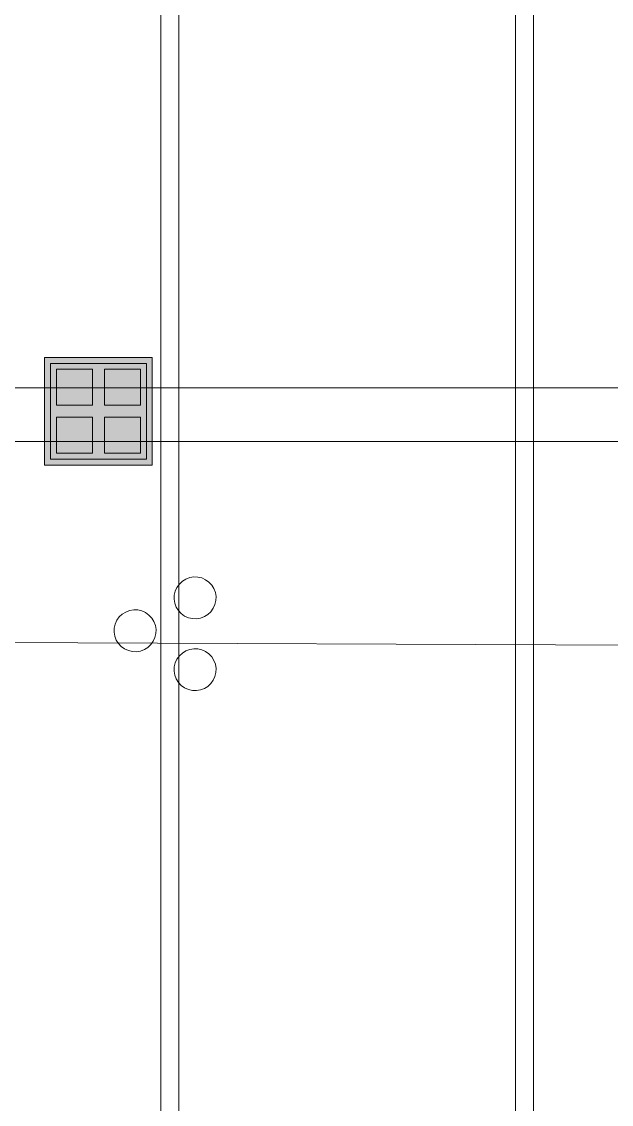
# Model space of a CAD drawing. Header units: inches. Extents: x -10671 to 1761, y -674 to 7170.
# Drawn here: x -7963.9 to -7767.1, y 5906.8 to 6268.4 of the extents above; entities that cross this region are included whole.
import ezdxf

# ---------------------------------------------------------------- set-up
doc = ezdxf.new("R2010")
doc.units = ezdxf.units.IN
doc.header["$LTSCALE"] = 19.2
doc.header["$MEASUREMENT"] = 0
for name, color, linetype, lineweight, true_color in [('DWG-bldg-utility box', 3, 'Continuous', 18, 0x00ff00), ('Venue-Rigging Steel-High', 7, 'Continuous', 5, 0x800000), ('Venue-Rigging Steel-Low', 7, 'Continuous', 5, 0x0000dd)]:
    doc.layers.add(name, color=color, linetype=linetype, lineweight=lineweight, true_color=true_color)
for name, color, linetype, lineweight in [('Venue-Ceiling-Lights', 7, 'Continuous', 5), ('Venue-Ceiling-Lights Circuits', 7, 'Continuous', 5), ('Venue-Floor Pockets', 7, 'Continuous', 5)]:
    doc.layers.add(name, color=color, linetype=linetype, lineweight=lineweight)

# ---------------------------------------------------------------- blocks, each defined once
blk = doc.blocks.new('FLOORBOX')
at = {"layer": 'Venue-Floor Pockets', "linetype": 'Continuous', "lineweight": 0, "true_color": 0xaaaaaa}
blk.add_hatch(color=253, dxfattribs=at).paths.add_polyline_path([(-18, 18), (18, 18), (18, -18), (-18, -18)])
at = {"layer": 'Venue-Floor Pockets', "linetype": 'Continuous', "lineweight": 0, "true_color": 0xbbbbbb}
blk.add_hatch(color=9, dxfattribs=at).paths.add_polyline_path([(-16, 16), (16, 16), (16, -16), (-16, -16)])
at = {"layer": 'Venue-Floor Pockets', "linetype": 'Continuous', "lineweight": 0, "true_color": 0xdddddd}
for points in [[(-14, 14), (-2, 14), (-2, 2), (-14, 2)], [(2, 14), (14, 14), (14, 2), (2, 2)], [(-14, -2), (-2, -2), (-2, -14), (-14, -14)], [(2, -2), (14, -2), (14, -14), (2, -14)]]:
    blk.add_hatch(color=254, dxfattribs=at).paths.add_polyline_path(points)
at = {"layer": 'Venue-Floor Pockets', "color": 7, "linetype": 'Continuous', "lineweight": 5, "flags": 128}
for points in [[(-18, 18), (18, 18), (18, -18), (-18, -18)], [(-16, 16), (16, 16), (16, -16), (-16, -16)], [(-14, 14), (-2, 14), (-2, 2), (-14, 2)], [(2, 14), (14, 14), (14, 2), (2, 2)], [(-14, -2), (-2, -2), (-2, -14), (-14, -14)], [(2, -2), (14, -2), (14, -14), (2, -14)]]:
    blk.add_lwpolyline(points, close=True, dxfattribs=at)
blk = doc.blocks.new('Group-1316-1')
at = {"layer": 'Venue-Ceiling-Lights', "color": 12, "linetype": 'Continuous', "lineweight": 5, "true_color": 0xdd0000}
for points, invisible_edges in [([(-7912.96, 6075.51, 372.05), (-7910.24, 6081.52, 372.05), (-7906.44, 6082.95, 372.05), (-7912.96, 6075.51, 372.05)], 15), ([(-7905.52, 6068.98, 372.05), (-7912.96, 6075.51, 372.05), (-7906.44, 6082.95, 372.05), (-7905.52, 6068.98, 372.05)], 15), ([(-7906.44, 6082.95, 360.05), (-7910.24, 6081.52, 360.05), (-7912.96, 6075.51, 360.05), (-7906.44, 6082.95, 360.05)], 15), ([(-7898.99, 6076.42, 360.05), (-7906.44, 6082.95, 360.05), (-7912.96, 6075.51, 360.05), (-7898.99, 6076.42, 360.05)], 15), ([(-7910.24, 6081.52, 372.05), (-7909.08, 6082.24, 372.05), (-7906.44, 6082.95, 372.05), (-7910.24, 6081.52, 372.05)], 14), ([(-7906.44, 6082.95, 360.05), (-7909.08, 6082.24, 360.05), (-7910.24, 6081.52, 360.05), (-7906.44, 6082.95, 360.05)], 13), ([(-7909.08, 6082.24, 372.05), (-7907.79, 6082.73, 372.05), (-7906.44, 6082.95, 372.05), (-7909.08, 6082.24, 372.05)], 12), ([(-7906.44, 6082.95, 360.05), (-7907.79, 6082.73, 360.05), (-7909.08, 6082.24, 360.05), (-7906.44, 6082.95, 360.05)], 12), ([(-7906.44, 6082.95, 372.05), (-7905.07, 6082.91, 372.05), (-7902.48, 6082.03, 372.05), (-7906.44, 6082.95, 372.05)], 14), ([(-7906.44, 6082.95, 372.05), (-7902.48, 6082.03, 372.05), (-7900.43, 6080.23, 372.05), (-7906.44, 6082.95, 372.05)], 15), ([(-7906.44, 6082.95, 372.05), (-7900.43, 6080.23, 372.05), (-7898.99, 6076.42, 372.05), (-7906.44, 6082.95, 372.05)], 15), ([(-7906.44, 6082.95, 372.05), (-7898.99, 6076.42, 372.05), (-7905.52, 6068.98, 372.05), (-7906.44, 6082.95, 372.05)], 15), ([(-7902.48, 6082.03, 360.05), (-7905.07, 6082.91, 360.05), (-7906.44, 6082.95, 360.05), (-7902.48, 6082.03, 360.05)], 13), ([(-7900.43, 6080.23, 360.05), (-7902.48, 6082.03, 360.05), (-7906.44, 6082.95, 360.05), (-7900.43, 6080.23, 360.05)], 15), ([(-7898.99, 6076.42, 360.05), (-7900.43, 6080.23, 360.05), (-7906.44, 6082.95, 360.05), (-7898.99, 6076.42, 360.05)], 15), ([(-7905.07, 6082.91, 372.05), (-7903.73, 6082.6, 372.05), (-7902.48, 6082.03, 372.05), (-7905.07, 6082.91, 372.05)], 12), ([(-7902.48, 6082.03, 360.05), (-7903.73, 6082.6, 360.05), (-7905.07, 6082.91, 360.05), (-7902.48, 6082.03, 360.05)], 12), ([(-7912.96, 6075.51, 372.05), (-7912.04, 6079.47, 372.05), (-7910.24, 6081.52, 372.05), (-7912.96, 6075.51, 372.05)], 15), ([(-7910.24, 6081.52, 360.05), (-7912.04, 6079.47, 360.05), (-7912.96, 6075.51, 360.05), (-7910.24, 6081.52, 360.05)], 15), ([(-7912.96, 6075.51, 372.05), (-7912.92, 6076.88, 372.05), (-7912.04, 6079.47, 372.05), (-7912.96, 6075.51, 372.05)], 14), ([(-7912.04, 6079.47, 360.05), (-7912.92, 6076.88, 360.05), (-7912.96, 6075.51, 360.05), (-7912.04, 6079.47, 360.05)], 13), ([(-7912.92, 6076.88, 372.05), (-7912.61, 6078.22, 372.05), (-7912.04, 6079.47, 372.05), (-7912.92, 6076.88, 372.05)], 12), ([(-7912.04, 6079.47, 360.05), (-7912.61, 6078.22, 360.05), (-7912.92, 6076.88, 360.05), (-7912.04, 6079.47, 360.05)], 12), ([(-7912.04, 6079.47, 372.05), (-7911.24, 6080.58, 372.05), (-7910.24, 6081.52, 372.05), (-7912.04, 6079.47, 372.05)], 12), ([(-7910.24, 6081.52, 360.05), (-7911.24, 6080.58, 360.05), (-7912.04, 6079.47, 360.05), (-7910.24, 6081.52, 360.05)], 12), ([(-7902.48, 6082.03, 372.05), (-7901.36, 6081.23, 372.05), (-7900.43, 6080.23, 372.05), (-7902.48, 6082.03, 372.05)], 12), ([(-7900.43, 6080.23, 360.05), (-7901.36, 6081.23, 360.05), (-7902.48, 6082.03, 360.05), (-7900.43, 6080.23, 360.05)], 12), ([(-7900.43, 6080.23, 372.05), (-7899.7, 6079.06, 372.05), (-7898.99, 6076.42, 372.05), (-7900.43, 6080.23, 372.05)], 14), ([(-7898.99, 6076.42, 360.05), (-7899.7, 6079.06, 360.05), (-7900.43, 6080.23, 360.05), (-7898.99, 6076.42, 360.05)], 13), ([(-7899.7, 6079.06, 372.05), (-7899.22, 6077.78, 372.05), (-7898.99, 6076.42, 372.05), (-7899.7, 6079.06, 372.05)], 12), ([(-7898.99, 6076.42, 360.05), (-7899.22, 6077.78, 360.05), (-7899.7, 6079.06, 360.05), (-7898.99, 6076.42, 360.05)], 12), ([(-7912.96, 6075.51, 360.05), (-7905.52, 6068.98, 360.05), (-7898.99, 6076.42, 360.05), (-7912.96, 6075.51, 360.05)], 15), ([(-7912.26, 6072.87, 372.05), (-7912.74, 6074.15, 372.05), (-7912.96, 6075.51, 372.05), (-7912.26, 6072.87, 372.05)], 12), ([(-7911.53, 6071.71, 372.05), (-7912.26, 6072.87, 372.05), (-7912.96, 6075.51, 372.05), (-7911.53, 6071.71, 372.05)], 14), ([(-7905.52, 6068.98, 372.05), (-7911.53, 6071.71, 372.05), (-7912.96, 6075.51, 372.05), (-7905.52, 6068.98, 372.05)], 15), ([(-7912.96, 6075.51, 360.05), (-7912.74, 6074.15, 360.05), (-7912.26, 6072.87, 360.05), (-7912.96, 6075.51, 360.05)], 12), ([(-7912.96, 6075.51, 360.05), (-7912.26, 6072.87, 360.05), (-7911.53, 6071.71, 360.05), (-7912.96, 6075.51, 360.05)], 13), ([(-7912.96, 6075.51, 360.05), (-7911.53, 6071.71, 360.05), (-7905.52, 6068.98, 360.05), (-7912.96, 6075.51, 360.05)], 15), ([(-7898.99, 6076.42, 372.05), (-7901.72, 6070.41, 372.05), (-7905.52, 6068.98, 372.05), (-7898.99, 6076.42, 372.05)], 15), ([(-7905.52, 6068.98, 360.05), (-7901.72, 6070.41, 360.05), (-7898.99, 6076.42, 360.05), (-7905.52, 6068.98, 360.05)], 15), ([(-7898.99, 6076.42, 372.05), (-7899.92, 6072.47, 372.05), (-7901.72, 6070.41, 372.05), (-7898.99, 6076.42, 372.05)], 15), ([(-7901.72, 6070.41, 360.05), (-7899.92, 6072.47, 360.05), (-7898.99, 6076.42, 360.05), (-7901.72, 6070.41, 360.05)], 15), ([(-7898.99, 6076.42, 372.05), (-7899.04, 6075.05, 372.05), (-7899.92, 6072.47, 372.05), (-7898.99, 6076.42, 372.05)], 14), ([(-7899.92, 6072.47, 360.05), (-7899.04, 6075.05, 360.05), (-7898.99, 6076.42, 360.05), (-7899.92, 6072.47, 360.05)], 13), ([(-7899.04, 6075.05, 372.05), (-7899.35, 6073.72, 372.05), (-7899.92, 6072.47, 372.05), (-7899.04, 6075.05, 372.05)], 12), ([(-7899.92, 6072.47, 360.05), (-7899.35, 6073.72, 360.05), (-7899.04, 6075.05, 360.05), (-7899.92, 6072.47, 360.05)], 12), ([(-7933, 6064.51, 372.05), (-7930.28, 6070.52, 372.05), (-7926.47, 6071.95, 372.05), (-7933, 6064.51, 372.05)], 15), ([(-7925.56, 6057.98, 372.05), (-7933, 6064.51, 372.05), (-7926.47, 6071.95, 372.05), (-7925.56, 6057.98, 372.05)], 15), ([(-7926.47, 6071.95, 360.05), (-7930.28, 6070.52, 360.05), (-7933, 6064.51, 360.05), (-7926.47, 6071.95, 360.05)], 15), ([(-7919.03, 6065.42, 360.05), (-7926.47, 6071.95, 360.05), (-7933, 6064.51, 360.05), (-7919.03, 6065.42, 360.05)], 15), ([(-7930.28, 6070.52, 372.05), (-7929.11, 6071.24, 372.05), (-7926.47, 6071.95, 372.05), (-7930.28, 6070.52, 372.05)], 14), ([(-7926.47, 6071.95, 360.05), (-7929.11, 6071.24, 360.05), (-7930.28, 6070.52, 360.05), (-7926.47, 6071.95, 360.05)], 13), ([(-7929.11, 6071.24, 372.05), (-7927.83, 6071.73, 372.05), (-7926.47, 6071.95, 372.05), (-7929.11, 6071.24, 372.05)], 12), ([(-7926.47, 6071.95, 360.05), (-7927.83, 6071.73, 360.05), (-7929.11, 6071.24, 360.05), (-7926.47, 6071.95, 360.05)], 12), ([(-7926.47, 6071.95, 372.05), (-7925.1, 6071.91, 372.05), (-7922.51, 6071.03, 372.05), (-7926.47, 6071.95, 372.05)], 14), ([(-7926.47, 6071.95, 372.05), (-7922.51, 6071.03, 372.05), (-7920.46, 6069.23, 372.05), (-7926.47, 6071.95, 372.05)], 15), ([(-7926.47, 6071.95, 372.05), (-7920.46, 6069.23, 372.05), (-7919.03, 6065.42, 372.05), (-7926.47, 6071.95, 372.05)], 15), ([(-7926.47, 6071.95, 372.05), (-7919.03, 6065.42, 372.05), (-7925.56, 6057.98, 372.05), (-7926.47, 6071.95, 372.05)], 15), ([(-7922.51, 6071.03, 360.05), (-7925.1, 6071.91, 360.05), (-7926.47, 6071.95, 360.05), (-7922.51, 6071.03, 360.05)], 13), ([(-7920.46, 6069.23, 360.05), (-7922.51, 6071.03, 360.05), (-7926.47, 6071.95, 360.05), (-7920.46, 6069.23, 360.05)], 15), ([(-7919.03, 6065.42, 360.05), (-7920.46, 6069.23, 360.05), (-7926.47, 6071.95, 360.05), (-7919.03, 6065.42, 360.05)], 15), ([(-7925.1, 6071.91, 372.05), (-7923.76, 6071.6, 372.05), (-7922.51, 6071.03, 372.05), (-7925.1, 6071.91, 372.05)], 12), ([(-7922.51, 6071.03, 360.05), (-7923.76, 6071.6, 360.05), (-7925.1, 6071.91, 360.05), (-7922.51, 6071.03, 360.05)], 12), ([(-7909.48, 6069.9, 372.05), (-7910.59, 6070.7, 372.05), (-7911.53, 6071.71, 372.05), (-7909.48, 6069.9, 372.05)], 12), ([(-7905.52, 6068.98, 372.05), (-7909.48, 6069.9, 372.05), (-7911.53, 6071.71, 372.05), (-7905.52, 6068.98, 372.05)], 15), ([(-7911.53, 6071.71, 360.05), (-7910.59, 6070.7, 360.05), (-7909.48, 6069.9, 360.05), (-7911.53, 6071.71, 360.05)], 12), ([(-7911.53, 6071.71, 360.05), (-7909.48, 6069.9, 360.05), (-7905.52, 6068.98, 360.05), (-7911.53, 6071.71, 360.05)], 15), ([(-7899.92, 6072.47, 372.05), (-7900.72, 6071.35, 372.05), (-7901.72, 6070.41, 372.05), (-7899.92, 6072.47, 372.05)], 12), ([(-7901.72, 6070.41, 360.05), (-7900.72, 6071.35, 360.05), (-7899.92, 6072.47, 360.05), (-7901.72, 6070.41, 360.05)], 12), ([(-7933, 6064.51, 372.05), (-7932.08, 6068.47, 372.05), (-7930.28, 6070.52, 372.05), (-7933, 6064.51, 372.05)], 15), ([(-7930.28, 6070.52, 360.05), (-7932.08, 6068.47, 360.05), (-7933, 6064.51, 360.05), (-7930.28, 6070.52, 360.05)], 15), ([(-7933, 6064.51, 372.05), (-7932.95, 6065.88, 372.05), (-7932.08, 6068.47, 372.05), (-7933, 6064.51, 372.05)], 14), ([(-7932.08, 6068.47, 360.05), (-7932.95, 6065.88, 360.05), (-7933, 6064.51, 360.05), (-7932.08, 6068.47, 360.05)], 13), ([(-7932.95, 6065.88, 372.05), (-7932.64, 6067.22, 372.05), (-7932.08, 6068.47, 372.05), (-7932.95, 6065.88, 372.05)], 12), ([(-7932.08, 6068.47, 360.05), (-7932.64, 6067.22, 360.05), (-7932.95, 6065.88, 360.05), (-7932.08, 6068.47, 360.05)], 12), ([(-7932.08, 6068.47, 372.05), (-7931.28, 6069.58, 372.05), (-7930.28, 6070.52, 372.05), (-7932.08, 6068.47, 372.05)], 12), ([(-7930.28, 6070.52, 360.05), (-7931.28, 6069.58, 360.05), (-7932.08, 6068.47, 360.05), (-7930.28, 6070.52, 360.05)], 12), ([(-7922.51, 6071.03, 372.05), (-7921.4, 6070.23, 372.05), (-7920.46, 6069.23, 372.05), (-7922.51, 6071.03, 372.05)], 12), ([(-7920.46, 6069.23, 360.05), (-7921.4, 6070.23, 360.05), (-7922.51, 6071.03, 360.05), (-7920.46, 6069.23, 360.05)], 12), ([(-7920.46, 6069.23, 372.05), (-7919.74, 6068.06, 372.05), (-7919.03, 6065.42, 372.05), (-7920.46, 6069.23, 372.05)], 14), ([(-7919.03, 6065.42, 360.05), (-7919.74, 6068.06, 360.05), (-7920.46, 6069.23, 360.05), (-7919.03, 6065.42, 360.05)], 13), ([(-7919.74, 6068.06, 372.05), (-7919.25, 6066.78, 372.05), (-7919.03, 6065.42, 372.05), (-7919.74, 6068.06, 372.05)], 12), ([(-7919.03, 6065.42, 360.05), (-7919.25, 6066.78, 360.05), (-7919.74, 6068.06, 360.05), (-7919.03, 6065.42, 360.05)], 12), ([(-7906.89, 6069.03, 372.05), (-7908.23, 6069.34, 372.05), (-7909.48, 6069.9, 372.05), (-7906.89, 6069.03, 372.05)], 12), ([(-7905.52, 6068.98, 372.05), (-7906.89, 6069.03, 372.05), (-7909.48, 6069.9, 372.05), (-7905.52, 6068.98, 372.05)], 14), ([(-7909.48, 6069.9, 360.05), (-7908.23, 6069.34, 360.05), (-7906.89, 6069.03, 360.05), (-7909.48, 6069.9, 360.05)], 12), ([(-7909.48, 6069.9, 360.05), (-7906.89, 6069.03, 360.05), (-7905.52, 6068.98, 360.05), (-7909.48, 6069.9, 360.05)], 13), ([(-7901.72, 6070.41, 372.05), (-7902.88, 6069.69, 372.05), (-7905.52, 6068.98, 372.05), (-7901.72, 6070.41, 372.05)], 14), ([(-7905.52, 6068.98, 360.05), (-7902.88, 6069.69, 360.05), (-7901.72, 6070.41, 360.05), (-7905.52, 6068.98, 360.05)], 13), ([(-7902.88, 6069.69, 372.05), (-7904.17, 6069.21, 372.05), (-7905.52, 6068.98, 372.05), (-7902.88, 6069.69, 372.05)], 12), ([(-7905.52, 6068.98, 360.05), (-7904.17, 6069.21, 360.05), (-7902.88, 6069.69, 360.05), (-7905.52, 6068.98, 360.05)], 12), ([(-7933, 6064.51, 360.05), (-7925.56, 6057.98, 360.05), (-7919.03, 6065.42, 360.05), (-7933, 6064.51, 360.05)], 15), ([(-7932.29, 6061.87, 372.05), (-7932.78, 6063.15, 372.05), (-7933, 6064.51, 372.05), (-7932.29, 6061.87, 372.05)], 12), ([(-7931.57, 6060.71, 372.05), (-7932.29, 6061.87, 372.05), (-7933, 6064.51, 372.05), (-7931.57, 6060.71, 372.05)], 14), ([(-7925.56, 6057.98, 372.05), (-7931.57, 6060.71, 372.05), (-7933, 6064.51, 372.05), (-7925.56, 6057.98, 372.05)], 15), ([(-7933, 6064.51, 360.05), (-7932.78, 6063.15, 360.05), (-7932.29, 6061.87, 360.05), (-7933, 6064.51, 360.05)], 12), ([(-7933, 6064.51, 360.05), (-7932.29, 6061.87, 360.05), (-7931.57, 6060.71, 360.05), (-7933, 6064.51, 360.05)], 13), ([(-7933, 6064.51, 360.05), (-7931.57, 6060.71, 360.05), (-7925.56, 6057.98, 360.05), (-7933, 6064.51, 360.05)], 15), ([(-7919.03, 6065.42, 372.05), (-7921.75, 6059.41, 372.05), (-7925.56, 6057.98, 372.05), (-7919.03, 6065.42, 372.05)], 15), ([(-7925.56, 6057.98, 360.05), (-7921.75, 6059.41, 360.05), (-7919.03, 6065.42, 360.05), (-7925.56, 6057.98, 360.05)], 15), ([(-7919.03, 6065.42, 372.05), (-7919.95, 6061.47, 372.05), (-7921.75, 6059.41, 372.05), (-7919.03, 6065.42, 372.05)], 15), ([(-7921.75, 6059.41, 360.05), (-7919.95, 6061.47, 360.05), (-7919.03, 6065.42, 360.05), (-7921.75, 6059.41, 360.05)], 15), ([(-7919.03, 6065.42, 372.05), (-7919.07, 6064.05, 372.05), (-7919.95, 6061.47, 372.05), (-7919.03, 6065.42, 372.05)], 14), ([(-7919.95, 6061.47, 360.05), (-7919.07, 6064.05, 360.05), (-7919.03, 6065.42, 360.05), (-7919.95, 6061.47, 360.05)], 13), ([(-7919.07, 6064.05, 372.05), (-7919.39, 6062.72, 372.05), (-7919.95, 6061.47, 372.05), (-7919.07, 6064.05, 372.05)], 12), ([(-7919.95, 6061.47, 360.05), (-7919.39, 6062.72, 360.05), (-7919.07, 6064.05, 360.05), (-7919.95, 6061.47, 360.05)], 12), ([(-7929.51, 6058.9, 372.05), (-7930.63, 6059.7, 372.05), (-7931.57, 6060.71, 372.05), (-7929.51, 6058.9, 372.05)], 12), ([(-7925.56, 6057.98, 372.05), (-7929.51, 6058.9, 372.05), (-7931.57, 6060.71, 372.05), (-7925.56, 6057.98, 372.05)], 15), ([(-7931.57, 6060.71, 360.05), (-7930.63, 6059.7, 360.05), (-7929.51, 6058.9, 360.05), (-7931.57, 6060.71, 360.05)], 12), ([(-7931.57, 6060.71, 360.05), (-7929.51, 6058.9, 360.05), (-7925.56, 6057.98, 360.05), (-7931.57, 6060.71, 360.05)], 15), ([(-7919.95, 6061.47, 372.05), (-7920.75, 6060.35, 372.05), (-7921.75, 6059.41, 372.05), (-7919.95, 6061.47, 372.05)], 12), ([(-7921.75, 6059.41, 360.05), (-7920.75, 6060.35, 360.05), (-7919.95, 6061.47, 360.05), (-7921.75, 6059.41, 360.05)], 12), ([(-7926.93, 6058.03, 372.05), (-7928.26, 6058.34, 372.05), (-7929.51, 6058.9, 372.05), (-7926.93, 6058.03, 372.05)], 12), ([(-7925.56, 6057.98, 372.05), (-7926.93, 6058.03, 372.05), (-7929.51, 6058.9, 372.05), (-7925.56, 6057.98, 372.05)], 14), ([(-7929.51, 6058.9, 360.05), (-7928.26, 6058.34, 360.05), (-7926.93, 6058.03, 360.05), (-7929.51, 6058.9, 360.05)], 12), ([(-7929.51, 6058.9, 360.05), (-7926.93, 6058.03, 360.05), (-7925.56, 6057.98, 360.05), (-7929.51, 6058.9, 360.05)], 13), ([(-7921.75, 6059.41, 372.05), (-7922.92, 6058.69, 372.05), (-7925.56, 6057.98, 372.05), (-7921.75, 6059.41, 372.05)], 14), ([(-7925.56, 6057.98, 360.05), (-7922.92, 6058.69, 360.05), (-7921.75, 6059.41, 360.05), (-7925.56, 6057.98, 360.05)], 13), ([(-7922.92, 6058.69, 372.05), (-7924.2, 6058.21, 372.05), (-7925.56, 6057.98, 372.05), (-7922.92, 6058.69, 372.05)], 12), ([(-7925.56, 6057.98, 360.05), (-7924.2, 6058.21, 360.05), (-7922.92, 6058.69, 360.05), (-7925.56, 6057.98, 360.05)], 12), ([(-7912.96, 6051.51, 372.05), (-7910.24, 6057.52, 372.05), (-7906.44, 6058.95, 372.05), (-7912.96, 6051.51, 372.05)], 15), ([(-7905.52, 6044.98, 372.05), (-7912.96, 6051.51, 372.05), (-7906.44, 6058.95, 372.05), (-7905.52, 6044.98, 372.05)], 15), ([(-7906.44, 6058.95, 360.05), (-7910.24, 6057.52, 360.05), (-7912.96, 6051.51, 360.05), (-7906.44, 6058.95, 360.05)], 15), ([(-7898.99, 6052.42, 360.05), (-7906.44, 6058.95, 360.05), (-7912.96, 6051.51, 360.05), (-7898.99, 6052.42, 360.05)], 15), ([(-7912.96, 6051.51, 372.05), (-7912.04, 6055.47, 372.05), (-7910.24, 6057.52, 372.05), (-7912.96, 6051.51, 372.05)], 15), ([(-7910.24, 6057.52, 360.05), (-7912.04, 6055.47, 360.05), (-7912.96, 6051.51, 360.05), (-7910.24, 6057.52, 360.05)], 15), ([(-7912.04, 6055.47, 372.05), (-7911.24, 6056.58, 372.05), (-7910.24, 6057.52, 372.05), (-7912.04, 6055.47, 372.05)], 12), ([(-7910.24, 6057.52, 360.05), (-7911.24, 6056.58, 360.05), (-7912.04, 6055.47, 360.05), (-7910.24, 6057.52, 360.05)], 12), ([(-7910.24, 6057.52, 372.05), (-7909.08, 6058.24, 372.05), (-7906.44, 6058.95, 372.05), (-7910.24, 6057.52, 372.05)], 14), ([(-7906.44, 6058.95, 360.05), (-7909.08, 6058.24, 360.05), (-7910.24, 6057.52, 360.05), (-7906.44, 6058.95, 360.05)], 13), ([(-7909.08, 6058.24, 372.05), (-7907.79, 6058.73, 372.05), (-7906.44, 6058.95, 372.05), (-7909.08, 6058.24, 372.05)], 12), ([(-7906.44, 6058.95, 360.05), (-7907.79, 6058.73, 360.05), (-7909.08, 6058.24, 360.05), (-7906.44, 6058.95, 360.05)], 12), ([(-7906.44, 6058.95, 372.05), (-7905.07, 6058.91, 372.05), (-7902.48, 6058.03, 372.05), (-7906.44, 6058.95, 372.05)], 14), ([(-7906.44, 6058.95, 372.05), (-7902.48, 6058.03, 372.05), (-7900.43, 6056.23, 372.05), (-7906.44, 6058.95, 372.05)], 15), ([(-7906.44, 6058.95, 372.05), (-7900.43, 6056.23, 372.05), (-7898.99, 6052.42, 372.05), (-7906.44, 6058.95, 372.05)], 15), ([(-7906.44, 6058.95, 372.05), (-7898.99, 6052.42, 372.05), (-7905.52, 6044.98, 372.05), (-7906.44, 6058.95, 372.05)], 15), ([(-7902.48, 6058.03, 360.05), (-7905.07, 6058.91, 360.05), (-7906.44, 6058.95, 360.05), (-7902.48, 6058.03, 360.05)], 13), ([(-7900.43, 6056.23, 360.05), (-7902.48, 6058.03, 360.05), (-7906.44, 6058.95, 360.05), (-7900.43, 6056.23, 360.05)], 15), ([(-7898.99, 6052.42, 360.05), (-7900.43, 6056.23, 360.05), (-7906.44, 6058.95, 360.05), (-7898.99, 6052.42, 360.05)], 15), ([(-7905.07, 6058.91, 372.05), (-7903.73, 6058.6, 372.05), (-7902.48, 6058.03, 372.05), (-7905.07, 6058.91, 372.05)], 12), ([(-7902.48, 6058.03, 360.05), (-7903.73, 6058.6, 360.05), (-7905.07, 6058.91, 360.05), (-7902.48, 6058.03, 360.05)], 12), ([(-7902.48, 6058.03, 372.05), (-7901.36, 6057.23, 372.05), (-7900.43, 6056.23, 372.05), (-7902.48, 6058.03, 372.05)], 12), ([(-7900.43, 6056.23, 360.05), (-7901.36, 6057.23, 360.05), (-7902.48, 6058.03, 360.05), (-7900.43, 6056.23, 360.05)], 12), ([(-7912.96, 6051.51, 372.05), (-7912.92, 6052.88, 372.05), (-7912.04, 6055.47, 372.05), (-7912.96, 6051.51, 372.05)], 14), ([(-7912.04, 6055.47, 360.05), (-7912.92, 6052.88, 360.05), (-7912.96, 6051.51, 360.05), (-7912.04, 6055.47, 360.05)], 13), ([(-7912.92, 6052.88, 372.05), (-7912.61, 6054.22, 372.05), (-7912.04, 6055.47, 372.05), (-7912.92, 6052.88, 372.05)], 12), ([(-7912.04, 6055.47, 360.05), (-7912.61, 6054.22, 360.05), (-7912.92, 6052.88, 360.05), (-7912.04, 6055.47, 360.05)], 12), ([(-7900.43, 6056.23, 372.05), (-7899.7, 6055.06, 372.05), (-7898.99, 6052.42, 372.05), (-7900.43, 6056.23, 372.05)], 14), ([(-7898.99, 6052.42, 360.05), (-7899.7, 6055.06, 360.05), (-7900.43, 6056.23, 360.05), (-7898.99, 6052.42, 360.05)], 13), ([(-7899.7, 6055.06, 372.05), (-7899.22, 6053.78, 372.05), (-7898.99, 6052.42, 372.05), (-7899.7, 6055.06, 372.05)], 12), ([(-7898.99, 6052.42, 360.05), (-7899.22, 6053.78, 360.05), (-7899.7, 6055.06, 360.05), (-7898.99, 6052.42, 360.05)], 12), ([(-7912.96, 6051.51, 360.05), (-7905.52, 6044.98, 360.05), (-7898.99, 6052.42, 360.05), (-7912.96, 6051.51, 360.05)], 15), ([(-7912.26, 6048.87, 372.05), (-7912.74, 6050.15, 372.05), (-7912.96, 6051.51, 372.05), (-7912.26, 6048.87, 372.05)], 12), ([(-7911.53, 6047.71, 372.05), (-7912.26, 6048.87, 372.05), (-7912.96, 6051.51, 372.05), (-7911.53, 6047.71, 372.05)], 14), ([(-7905.52, 6044.98, 372.05), (-7911.53, 6047.71, 372.05), (-7912.96, 6051.51, 372.05), (-7905.52, 6044.98, 372.05)], 15), ([(-7912.96, 6051.51, 360.05), (-7912.74, 6050.15, 360.05), (-7912.26, 6048.87, 360.05), (-7912.96, 6051.51, 360.05)], 12), ([(-7912.96, 6051.51, 360.05), (-7912.26, 6048.87, 360.05), (-7911.53, 6047.71, 360.05), (-7912.96, 6051.51, 360.05)], 13), ([(-7912.96, 6051.51, 360.05), (-7911.53, 6047.71, 360.05), (-7905.52, 6044.98, 360.05), (-7912.96, 6051.51, 360.05)], 15), ([(-7898.99, 6052.42, 372.05), (-7901.72, 6046.41, 372.05), (-7905.52, 6044.98, 372.05), (-7898.99, 6052.42, 372.05)], 15), ([(-7905.52, 6044.98, 360.05), (-7901.72, 6046.41, 360.05), (-7898.99, 6052.42, 360.05), (-7905.52, 6044.98, 360.05)], 15), ([(-7898.99, 6052.42, 372.05), (-7899.92, 6048.47, 372.05), (-7901.72, 6046.41, 372.05), (-7898.99, 6052.42, 372.05)], 15), ([(-7901.72, 6046.41, 360.05), (-7899.92, 6048.47, 360.05), (-7898.99, 6052.42, 360.05), (-7901.72, 6046.41, 360.05)], 15), ([(-7898.99, 6052.42, 372.05), (-7899.04, 6051.05, 372.05), (-7899.92, 6048.47, 372.05), (-7898.99, 6052.42, 372.05)], 14), ([(-7899.92, 6048.47, 360.05), (-7899.04, 6051.05, 360.05), (-7898.99, 6052.42, 360.05), (-7899.92, 6048.47, 360.05)], 13), ([(-7899.04, 6051.05, 372.05), (-7899.35, 6049.72, 372.05), (-7899.92, 6048.47, 372.05), (-7899.04, 6051.05, 372.05)], 12), ([(-7899.92, 6048.47, 360.05), (-7899.35, 6049.72, 360.05), (-7899.04, 6051.05, 360.05), (-7899.92, 6048.47, 360.05)], 12), ([(-7909.48, 6045.9, 372.05), (-7910.59, 6046.7, 372.05), (-7911.53, 6047.71, 372.05), (-7909.48, 6045.9, 372.05)], 12), ([(-7905.52, 6044.98, 372.05), (-7909.48, 6045.9, 372.05), (-7911.53, 6047.71, 372.05), (-7905.52, 6044.98, 372.05)], 15), ([(-7911.53, 6047.71, 360.05), (-7910.59, 6046.7, 360.05), (-7909.48, 6045.9, 360.05), (-7911.53, 6047.71, 360.05)], 12), ([(-7911.53, 6047.71, 360.05), (-7909.48, 6045.9, 360.05), (-7905.52, 6044.98, 360.05), (-7911.53, 6047.71, 360.05)], 15), ([(-7901.72, 6046.41, 372.05), (-7902.88, 6045.69, 372.05), (-7905.52, 6044.98, 372.05), (-7901.72, 6046.41, 372.05)], 14), ([(-7905.52, 6044.98, 360.05), (-7902.88, 6045.69, 360.05), (-7901.72, 6046.41, 360.05), (-7905.52, 6044.98, 360.05)], 13), ([(-7899.92, 6048.47, 372.05), (-7900.72, 6047.35, 372.05), (-7901.72, 6046.41, 372.05), (-7899.92, 6048.47, 372.05)], 12), ([(-7901.72, 6046.41, 360.05), (-7900.72, 6047.35, 360.05), (-7899.92, 6048.47, 360.05), (-7901.72, 6046.41, 360.05)], 12), ([(-7906.89, 6045.03, 372.05), (-7908.23, 6045.34, 372.05), (-7909.48, 6045.9, 372.05), (-7906.89, 6045.03, 372.05)], 12), ([(-7905.52, 6044.98, 372.05), (-7906.89, 6045.03, 372.05), (-7909.48, 6045.9, 372.05), (-7905.52, 6044.98, 372.05)], 14), ([(-7909.48, 6045.9, 360.05), (-7908.23, 6045.34, 360.05), (-7906.89, 6045.03, 360.05), (-7909.48, 6045.9, 360.05)], 12), ([(-7909.48, 6045.9, 360.05), (-7906.89, 6045.03, 360.05), (-7905.52, 6044.98, 360.05), (-7909.48, 6045.9, 360.05)], 13), ([(-7902.88, 6045.69, 372.05), (-7904.17, 6045.21, 372.05), (-7905.52, 6044.98, 372.05), (-7902.88, 6045.69, 372.05)], 12), ([(-7905.52, 6044.98, 360.05), (-7904.17, 6045.21, 360.05), (-7902.88, 6045.69, 360.05), (-7905.52, 6044.98, 360.05)], 12)]:
    blk.add_3dface(points, dxfattribs=dict(at, invisible_edges=invisible_edges))
for points in [[(-7909.08, 6082.24, 372.05), (-7909.08, 6082.24, 360.05), (-7910.24, 6081.52, 360.05), (-7910.24, 6081.52, 372.05)], [(-7907.79, 6082.73, 372.05), (-7907.79, 6082.73, 360.05), (-7909.08, 6082.24, 360.05), (-7909.08, 6082.24, 372.05)], [(-7906.44, 6082.95, 372.05), (-7906.44, 6082.95, 360.05), (-7907.79, 6082.73, 360.05), (-7907.79, 6082.73, 372.05)], [(-7905.07, 6082.91, 372.05), (-7905.07, 6082.91, 360.05), (-7906.44, 6082.95, 360.05), (-7906.44, 6082.95, 372.05)], [(-7903.73, 6082.6, 372.05), (-7903.73, 6082.6, 360.05), (-7905.07, 6082.91, 360.05), (-7905.07, 6082.91, 372.05)], [(-7902.48, 6082.03, 372.05), (-7902.48, 6082.03, 360.05), (-7903.73, 6082.6, 360.05), (-7903.73, 6082.6, 372.05)], [(-7912.04, 6079.47, 372.05), (-7912.04, 6079.47, 360.05), (-7912.61, 6078.22, 360.05), (-7912.61, 6078.22, 372.05)], [(-7911.24, 6080.58, 372.05), (-7911.24, 6080.58, 360.05), (-7912.04, 6079.47, 360.05), (-7912.04, 6079.47, 372.05)], [(-7910.24, 6081.52, 372.05), (-7910.24, 6081.52, 360.05), (-7911.24, 6080.58, 360.05), (-7911.24, 6080.58, 372.05)], [(-7901.36, 6081.23, 372.05), (-7901.36, 6081.23, 360.05), (-7902.48, 6082.03, 360.05), (-7902.48, 6082.03, 372.05)], [(-7900.43, 6080.23, 372.05), (-7900.43, 6080.23, 360.05), (-7901.36, 6081.23, 360.05), (-7901.36, 6081.23, 372.05)], [(-7899.7, 6079.06, 372.05), (-7899.7, 6079.06, 360.05), (-7900.43, 6080.23, 360.05), (-7900.43, 6080.23, 372.05)], [(-7899.22, 6077.78, 372.05), (-7899.22, 6077.78, 360.05), (-7899.7, 6079.06, 360.05), (-7899.7, 6079.06, 372.05)], [(-7912.92, 6076.88, 372.05), (-7912.92, 6076.88, 360.05), (-7912.96, 6075.51, 360.05), (-7912.96, 6075.51, 372.05)], [(-7912.96, 6075.51, 372.05), (-7912.96, 6075.51, 360.05), (-7912.74, 6074.15, 360.05), (-7912.74, 6074.15, 372.05)], [(-7912.61, 6078.22, 372.05), (-7912.61, 6078.22, 360.05), (-7912.92, 6076.88, 360.05), (-7912.92, 6076.88, 372.05)], [(-7899.35, 6073.72, 372.05), (-7899.35, 6073.72, 360.05), (-7899.04, 6075.05, 360.05), (-7899.04, 6075.05, 372.05)], [(-7898.99, 6076.42, 372.05), (-7898.99, 6076.42, 360.05), (-7899.22, 6077.78, 360.05), (-7899.22, 6077.78, 372.05)], [(-7899.04, 6075.05, 372.05), (-7899.04, 6075.05, 360.05), (-7898.99, 6076.42, 360.05), (-7898.99, 6076.42, 372.05)], [(-7929.11, 6071.24, 372.05), (-7929.11, 6071.24, 360.05), (-7930.28, 6070.52, 360.05), (-7930.28, 6070.52, 372.05)], [(-7927.83, 6071.73, 372.05), (-7927.83, 6071.73, 360.05), (-7929.11, 6071.24, 360.05), (-7929.11, 6071.24, 372.05)], [(-7926.47, 6071.95, 372.05), (-7926.47, 6071.95, 360.05), (-7927.83, 6071.73, 360.05), (-7927.83, 6071.73, 372.05)], [(-7925.1, 6071.91, 372.05), (-7925.1, 6071.91, 360.05), (-7926.47, 6071.95, 360.05), (-7926.47, 6071.95, 372.05)], [(-7923.76, 6071.6, 372.05), (-7923.76, 6071.6, 360.05), (-7925.1, 6071.91, 360.05), (-7925.1, 6071.91, 372.05)], [(-7922.51, 6071.03, 372.05), (-7922.51, 6071.03, 360.05), (-7923.76, 6071.6, 360.05), (-7923.76, 6071.6, 372.05)], [(-7912.74, 6074.15, 372.05), (-7912.74, 6074.15, 360.05), (-7912.26, 6072.87, 360.05), (-7912.26, 6072.87, 372.05)], [(-7912.26, 6072.87, 372.05), (-7912.26, 6072.87, 360.05), (-7911.53, 6071.71, 360.05), (-7911.53, 6071.71, 372.05)], [(-7911.53, 6071.71, 372.05), (-7911.53, 6071.71, 360.05), (-7910.59, 6070.7, 360.05), (-7910.59, 6070.7, 372.05)], [(-7901.72, 6070.41, 372.05), (-7901.72, 6070.41, 360.05), (-7900.72, 6071.35, 360.05), (-7900.72, 6071.35, 372.05)], [(-7900.72, 6071.35, 372.05), (-7900.72, 6071.35, 360.05), (-7899.92, 6072.47, 360.05), (-7899.92, 6072.47, 372.05)], [(-7899.92, 6072.47, 372.05), (-7899.92, 6072.47, 360.05), (-7899.35, 6073.72, 360.05), (-7899.35, 6073.72, 372.05)], [(-7932.08, 6068.47, 372.05), (-7932.08, 6068.47, 360.05), (-7932.64, 6067.22, 360.05), (-7932.64, 6067.22, 372.05)], [(-7931.28, 6069.58, 372.05), (-7931.28, 6069.58, 360.05), (-7932.08, 6068.47, 360.05), (-7932.08, 6068.47, 372.05)], [(-7930.28, 6070.52, 372.05), (-7930.28, 6070.52, 360.05), (-7931.28, 6069.58, 360.05), (-7931.28, 6069.58, 372.05)], [(-7921.4, 6070.23, 372.05), (-7921.4, 6070.23, 360.05), (-7922.51, 6071.03, 360.05), (-7922.51, 6071.03, 372.05)], [(-7920.46, 6069.23, 372.05), (-7920.46, 6069.23, 360.05), (-7921.4, 6070.23, 360.05), (-7921.4, 6070.23, 372.05)], [(-7919.74, 6068.06, 372.05), (-7919.74, 6068.06, 360.05), (-7920.46, 6069.23, 360.05), (-7920.46, 6069.23, 372.05)], [(-7919.25, 6066.78, 372.05), (-7919.25, 6066.78, 360.05), (-7919.74, 6068.06, 360.05), (-7919.74, 6068.06, 372.05)], [(-7910.59, 6070.7, 372.05), (-7910.59, 6070.7, 360.05), (-7909.48, 6069.9, 360.05), (-7909.48, 6069.9, 372.05)], [(-7909.48, 6069.9, 372.05), (-7909.48, 6069.9, 360.05), (-7908.23, 6069.34, 360.05), (-7908.23, 6069.34, 372.05)], [(-7908.23, 6069.34, 372.05), (-7908.23, 6069.34, 360.05), (-7906.89, 6069.03, 360.05), (-7906.89, 6069.03, 372.05)], [(-7906.89, 6069.03, 372.05), (-7906.89, 6069.03, 360.05), (-7905.52, 6068.98, 360.05), (-7905.52, 6068.98, 372.05)], [(-7905.52, 6068.98, 372.05), (-7905.52, 6068.98, 360.05), (-7904.17, 6069.21, 360.05), (-7904.17, 6069.21, 372.05)], [(-7904.17, 6069.21, 372.05), (-7904.17, 6069.21, 360.05), (-7902.88, 6069.69, 360.05), (-7902.88, 6069.69, 372.05)], [(-7902.88, 6069.69, 372.05), (-7902.88, 6069.69, 360.05), (-7901.72, 6070.41, 360.05), (-7901.72, 6070.41, 372.05)], [(-7932.95, 6065.88, 372.05), (-7932.95, 6065.88, 360.05), (-7933, 6064.51, 360.05), (-7933, 6064.51, 372.05)], [(-7933, 6064.51, 372.05), (-7933, 6064.51, 360.05), (-7932.78, 6063.15, 360.05), (-7932.78, 6063.15, 372.05)], [(-7932.64, 6067.22, 372.05), (-7932.64, 6067.22, 360.05), (-7932.95, 6065.88, 360.05), (-7932.95, 6065.88, 372.05)], [(-7919.39, 6062.72, 372.05), (-7919.39, 6062.72, 360.05), (-7919.07, 6064.05, 360.05), (-7919.07, 6064.05, 372.05)], [(-7919.03, 6065.42, 372.05), (-7919.03, 6065.42, 360.05), (-7919.25, 6066.78, 360.05), (-7919.25, 6066.78, 372.05)], [(-7919.07, 6064.05, 372.05), (-7919.07, 6064.05, 360.05), (-7919.03, 6065.42, 360.05), (-7919.03, 6065.42, 372.05)], [(-7932.78, 6063.15, 372.05), (-7932.78, 6063.15, 360.05), (-7932.29, 6061.87, 360.05), (-7932.29, 6061.87, 372.05)], [(-7932.29, 6061.87, 372.05), (-7932.29, 6061.87, 360.05), (-7931.57, 6060.71, 360.05), (-7931.57, 6060.71, 372.05)], [(-7931.57, 6060.71, 372.05), (-7931.57, 6060.71, 360.05), (-7930.63, 6059.7, 360.05), (-7930.63, 6059.7, 372.05)], [(-7920.75, 6060.35, 372.05), (-7920.75, 6060.35, 360.05), (-7919.95, 6061.47, 360.05), (-7919.95, 6061.47, 372.05)], [(-7919.95, 6061.47, 372.05), (-7919.95, 6061.47, 360.05), (-7919.39, 6062.72, 360.05), (-7919.39, 6062.72, 372.05)], [(-7930.63, 6059.7, 372.05), (-7930.63, 6059.7, 360.05), (-7929.51, 6058.9, 360.05), (-7929.51, 6058.9, 372.05)], [(-7929.51, 6058.9, 372.05), (-7929.51, 6058.9, 360.05), (-7928.26, 6058.34, 360.05), (-7928.26, 6058.34, 372.05)], [(-7928.26, 6058.34, 372.05), (-7928.26, 6058.34, 360.05), (-7926.93, 6058.03, 360.05), (-7926.93, 6058.03, 372.05)], [(-7926.93, 6058.03, 372.05), (-7926.93, 6058.03, 360.05), (-7925.56, 6057.98, 360.05), (-7925.56, 6057.98, 372.05)], [(-7925.56, 6057.98, 372.05), (-7925.56, 6057.98, 360.05), (-7924.2, 6058.21, 360.05), (-7924.2, 6058.21, 372.05)], [(-7924.2, 6058.21, 372.05), (-7924.2, 6058.21, 360.05), (-7922.92, 6058.69, 360.05), (-7922.92, 6058.69, 372.05)], [(-7922.92, 6058.69, 372.05), (-7922.92, 6058.69, 360.05), (-7921.75, 6059.41, 360.05), (-7921.75, 6059.41, 372.05)], [(-7921.75, 6059.41, 372.05), (-7921.75, 6059.41, 360.05), (-7920.75, 6060.35, 360.05), (-7920.75, 6060.35, 372.05)], [(-7910.24, 6057.52, 372.05), (-7910.24, 6057.52, 360.05), (-7911.24, 6056.58, 360.05), (-7911.24, 6056.58, 372.05)], [(-7909.08, 6058.24, 372.05), (-7909.08, 6058.24, 360.05), (-7910.24, 6057.52, 360.05), (-7910.24, 6057.52, 372.05)], [(-7907.79, 6058.73, 372.05), (-7907.79, 6058.73, 360.05), (-7909.08, 6058.24, 360.05), (-7909.08, 6058.24, 372.05)], [(-7906.44, 6058.95, 372.05), (-7906.44, 6058.95, 360.05), (-7907.79, 6058.73, 360.05), (-7907.79, 6058.73, 372.05)], [(-7905.07, 6058.91, 372.05), (-7905.07, 6058.91, 360.05), (-7906.44, 6058.95, 360.05), (-7906.44, 6058.95, 372.05)], [(-7903.73, 6058.6, 372.05), (-7903.73, 6058.6, 360.05), (-7905.07, 6058.91, 360.05), (-7905.07, 6058.91, 372.05)], [(-7902.48, 6058.03, 372.05), (-7902.48, 6058.03, 360.05), (-7903.73, 6058.6, 360.05), (-7903.73, 6058.6, 372.05)], [(-7901.36, 6057.23, 372.05), (-7901.36, 6057.23, 360.05), (-7902.48, 6058.03, 360.05), (-7902.48, 6058.03, 372.05)], [(-7900.43, 6056.23, 372.05), (-7900.43, 6056.23, 360.05), (-7901.36, 6057.23, 360.05), (-7901.36, 6057.23, 372.05)], [(-7912.61, 6054.22, 372.05), (-7912.61, 6054.22, 360.05), (-7912.92, 6052.88, 360.05), (-7912.92, 6052.88, 372.05)], [(-7912.04, 6055.47, 372.05), (-7912.04, 6055.47, 360.05), (-7912.61, 6054.22, 360.05), (-7912.61, 6054.22, 372.05)], [(-7911.24, 6056.58, 372.05), (-7911.24, 6056.58, 360.05), (-7912.04, 6055.47, 360.05), (-7912.04, 6055.47, 372.05)], [(-7899.7, 6055.06, 372.05), (-7899.7, 6055.06, 360.05), (-7900.43, 6056.23, 360.05), (-7900.43, 6056.23, 372.05)], [(-7899.22, 6053.78, 372.05), (-7899.22, 6053.78, 360.05), (-7899.7, 6055.06, 360.05), (-7899.7, 6055.06, 372.05)], [(-7898.99, 6052.42, 372.05), (-7898.99, 6052.42, 360.05), (-7899.22, 6053.78, 360.05), (-7899.22, 6053.78, 372.05)], [(-7912.92, 6052.88, 372.05), (-7912.92, 6052.88, 360.05), (-7912.96, 6051.51, 360.05), (-7912.96, 6051.51, 372.05)], [(-7912.96, 6051.51, 372.05), (-7912.96, 6051.51, 360.05), (-7912.74, 6050.15, 360.05), (-7912.74, 6050.15, 372.05)], [(-7912.74, 6050.15, 372.05), (-7912.74, 6050.15, 360.05), (-7912.26, 6048.87, 360.05), (-7912.26, 6048.87, 372.05)], [(-7899.92, 6048.47, 372.05), (-7899.92, 6048.47, 360.05), (-7899.35, 6049.72, 360.05), (-7899.35, 6049.72, 372.05)], [(-7899.35, 6049.72, 372.05), (-7899.35, 6049.72, 360.05), (-7899.04, 6051.05, 360.05), (-7899.04, 6051.05, 372.05)], [(-7899.04, 6051.05, 372.05), (-7899.04, 6051.05, 360.05), (-7898.99, 6052.42, 360.05), (-7898.99, 6052.42, 372.05)], [(-7912.26, 6048.87, 372.05), (-7912.26, 6048.87, 360.05), (-7911.53, 6047.71, 360.05), (-7911.53, 6047.71, 372.05)], [(-7911.53, 6047.71, 372.05), (-7911.53, 6047.71, 360.05), (-7910.59, 6046.7, 360.05), (-7910.59, 6046.7, 372.05)], [(-7910.59, 6046.7, 372.05), (-7910.59, 6046.7, 360.05), (-7909.48, 6045.9, 360.05), (-7909.48, 6045.9, 372.05)], [(-7902.88, 6045.69, 372.05), (-7902.88, 6045.69, 360.05), (-7901.72, 6046.41, 360.05), (-7901.72, 6046.41, 372.05)], [(-7901.72, 6046.41, 372.05), (-7901.72, 6046.41, 360.05), (-7900.72, 6047.35, 360.05), (-7900.72, 6047.35, 372.05)], [(-7900.72, 6047.35, 372.05), (-7900.72, 6047.35, 360.05), (-7899.92, 6048.47, 360.05), (-7899.92, 6048.47, 372.05)], [(-7909.48, 6045.9, 372.05), (-7909.48, 6045.9, 360.05), (-7908.23, 6045.34, 360.05), (-7908.23, 6045.34, 372.05)], [(-7908.23, 6045.34, 372.05), (-7908.23, 6045.34, 360.05), (-7906.89, 6045.03, 360.05), (-7906.89, 6045.03, 372.05)], [(-7906.89, 6045.03, 372.05), (-7906.89, 6045.03, 360.05), (-7905.52, 6044.98, 360.05), (-7905.52, 6044.98, 372.05)], [(-7905.52, 6044.98, 372.05), (-7905.52, 6044.98, 360.05), (-7904.17, 6045.21, 360.05), (-7904.17, 6045.21, 372.05)], [(-7904.17, 6045.21, 372.05), (-7904.17, 6045.21, 360.05), (-7902.88, 6045.69, 360.05), (-7902.88, 6045.69, 372.05)]]:
    blk.add_3dface(points, dxfattribs=at)

msp = doc.modelspace()

# ---------------------------------------------------------------- linework, layer by layer
at = {"layer": 'Venue-Ceiling-Lights Circuits', "color": 7, "linetype": 'Continuous', "lineweight": 5}
msp.add_line((-7466.2, 6058.9), (-10211.82, 6070.41), dxfattribs=at)
at = {"layer": 'Venue-Rigging Steel-High'}
for p, q in [((-7917.44, 6841.36), (-7917.44, 3990.43)), ((-7911.44, 6841.36), (-7911.44, 3990.43)), ((-7799.03, 6841.36), (-7799.03, 3990.43)), ((-7793.03, 6841.36), (-7793.03, 3990.43))]:
    msp.add_line(p, q, dxfattribs=at)
at = {"layer": 'Venue-Rigging Steel-Low'}
for p, q in [((-7573.48, 6146.14), (-9700.72, 6146.14)), ((-7573.48, 6128.14), (-9700.72, 6128.14))]:
    msp.add_line(p, q, dxfattribs=at)

# ---------------------------------------------------------------- block references
at = {"layer": 'DWG-bldg-utility box', "rotation": 90}
msp.add_blockref('FLOORBOX', (-7938.26, 6138.29), dxfattribs=at)
at = {"layer": 'Venue-Ceiling-Lights', "color": 12, "true_color": 0xdd0000}
msp.add_blockref('Group-1316-1', (0, 0), dxfattribs=at)

doc.saveas('drawing.dxf')
